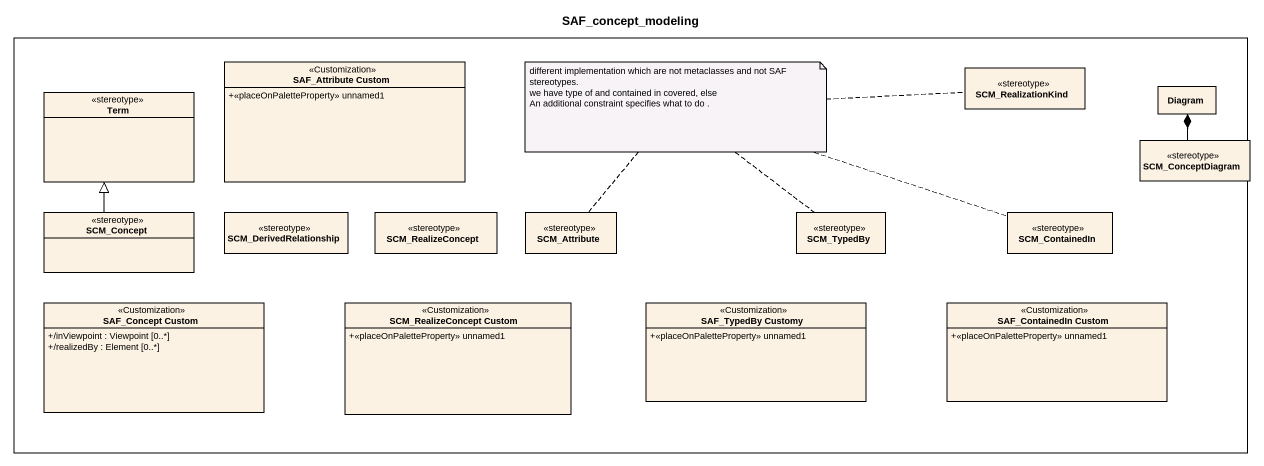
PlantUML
@startuml
title SAF_concept_modeling
hide circle
hide empty members
skinparam classAttributeIconSize 0
rectangle " " as rectangle1 {
  class Term <<stereotype>>
  class "SAF_Attribute Custom" as SAF_Attribute_Custom <<Customization>> {
    +<<placeOnPaletteProperty>> unnamed1
  }
  class SCM_RealizationKind <<stereotype>>
  class Diagram
  class SCM_ConceptDiagram <<stereotype>>
  class SCM_Concept <<stereotype>>
  class SCM_DerivedRelationship <<stereotype>>
  class SCM_RealizeConcept <<stereotype>>
  class SCM_Attribute <<stereotype>>
  class SCM_TypedBy <<stereotype>>
  class SCM_ContainedIn <<stereotype>>
  class "SAF_Concept Custom" as SAF_Concept_Custom <<Customization>> {
    +/inViewpoint : Viewpoint [0..*]
    +/realizedBy : Element [0..*]
  }
  class "SCM_RealizeConcept Custom" as SCM_RealizeConcept_Custom <<Customization>> {
    +<<placeOnPaletteProperty>> unnamed1
  }
  class "SAF_TypedBy Customy" as SAF_TypedBy_Customy <<Customization>> {
    +<<placeOnPaletteProperty>> unnamed1
  }
  class "SAF_ContainedIn Custom" as SAF_ContainedIn_Custom <<Customization>> {
    +<<placeOnPaletteProperty>> unnamed1
  }
}
SCM_ConceptDiagram -up-* Diagram
SCM_Concept -up-|> Term
note as N1
  different implementation which are not metaclasses and not SAF stereotypes.
  we have type of and contained in covered, else
  An additional constraint specifies what to do .
end note
N1 .. SCM_RealizationKind
N1 .. SCM_TypedBy
N1 .. SCM_ContainedIn
N1 .. SCM_Attribute
@enduml
